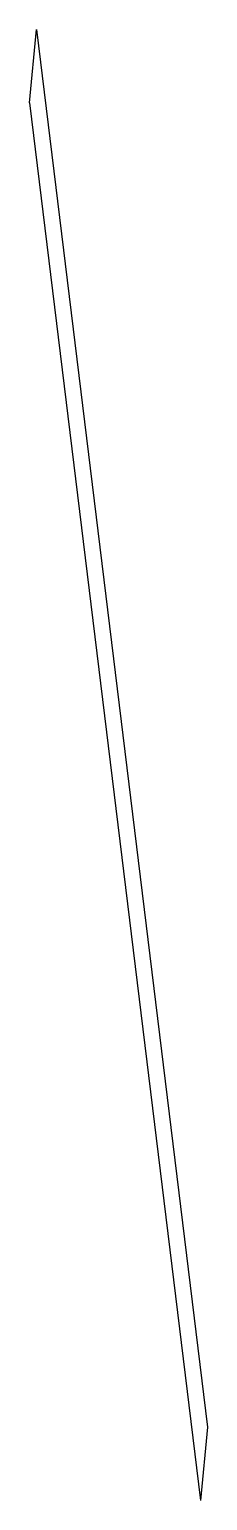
# Model space of a CAD drawing. Header units: metres. Extents: x 156.4 to 162.7, y 72.7 to 124.9.
import ezdxf

# ---------------------------------------------------------------- set-up
doc = ezdxf.new("R2010")
doc.units = ezdxf.units.M
doc.header["$LTSCALE"] = 1000

msp = doc.modelspace()

# ---------------------------------------------------------------- linework, layer by layer
for p, q in [((156.39, 122.254), (156.637, 124.856)), ((156.637, 124.856), (162.689, 75.295)), ((156.39, 122.254), (162.442, 72.694)), ((162.689, 75.295), (162.442, 72.694))]:
    msp.add_line(p, q)

doc.saveas('drawing.dxf')
